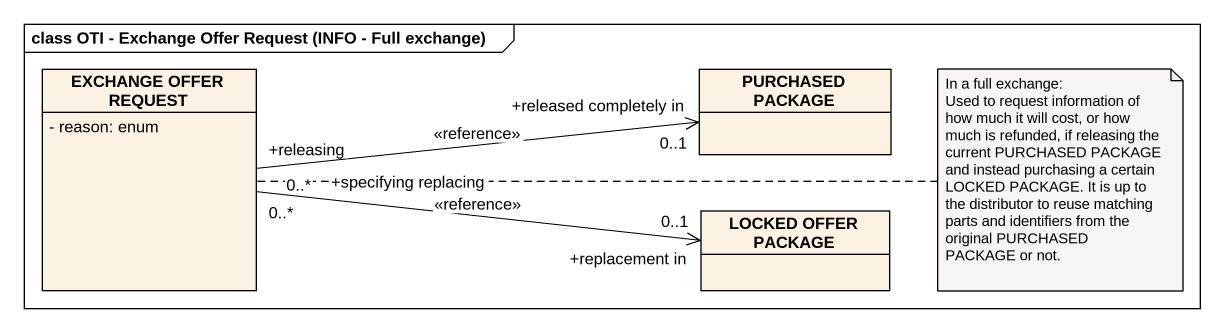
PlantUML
@startuml
mainframe class OTI - Exchange Offer Request (INFO - Full exchange)
hide circle
hide empty members
skinparam classAttributeIconSize 0
class "EXCHANGE OFFER REQUEST" as EXCHANGE_OFFER_REQUEST {
  - reason: enum
}
class "PURCHASED PACKAGE" as PURCHASED_PACKAGE
class "LOCKED OFFER PACKAGE" as LOCKED_OFFER_PACKAGE
PURCHASED_PACKAGE "+released completely in\n0..1" <-left- "+releasing\n0..*" EXCHANGE_OFFER_REQUEST : <<reference>>
LOCKED_OFFER_PACKAGE "+replacement in\n0..1" <-left- "+specifying replacing\n0..*" EXCHANGE_OFFER_REQUEST : <<reference>>
note right of EXCHANGE_OFFER_REQUEST
  In a full exchange:
  Used to request information of how much it will cost, or how much is refunded, if releasing the current PURCHASED PACKAGE and instead purchasing a certain LOCKED PACKAGE. It is up to the distributor to reuse matching parts and identifiers from the original PURCHASED PACKAGE or not.
end note
@enduml
